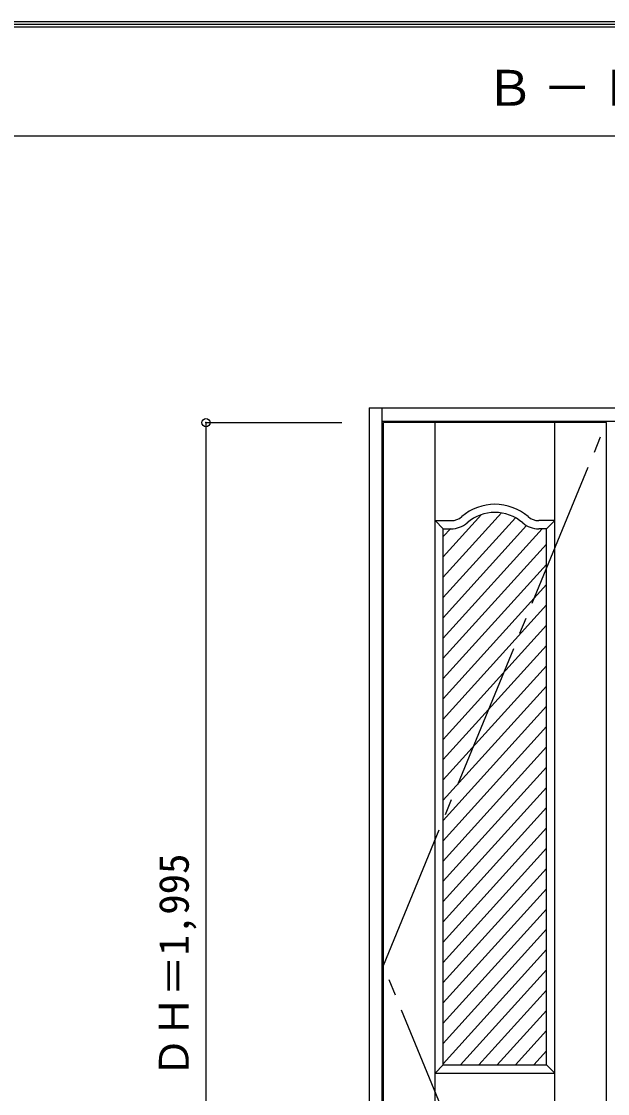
# Model space of a CAD drawing. Units: millimetres, scale not verified. Extents: x -6000 to 5700, y -4307 to 4260.
# Drawn here: x -966 to 111, y 2206 to 4175 of the extents above; entities that cross this region are included whole.
import ezdxf
from ezdxf.enums import TextEntityAlignment as Align

# ---------------------------------------------------------------- set-up
doc = ezdxf.new("R2010")
doc.units = ezdxf.units.MM
doc.header["$LTSCALE"] = 30
doc.header["$PDMODE"] = 32
doc.header["$PDSIZE"] = 15
doc.linetypes.add('CHAIN2', pattern=[12, 9, -1, 1, -1])
doc.linetypes.add('DASHED1', pattern=[1.8, 1.2, -0.6])
for name, color, linetype in [('0-2_扉', 7, 'Continuous'), ('0-4_枠', 3, 'Continuous'), ('0-7', 7, 'CHAIN2'), ('0-A_文字', 7, 'Continuous'), ('0-B_寸法', 7, 'Continuous'), ('0-C_ハッチ', 4, 'DASHED1'), ('F-1_枠', 6, 'Continuous')]:
    doc.layers.add(name, color=color, linetype=linetype)
doc.styles.add('ＭＳ ゴシック', font='')
doc.styles.get('ＭＳ ゴシック').set_extended_font_data('MS Gothic')

msp = doc.modelspace()

# ---------------------------------------------------------------- linework, layer by layer
at = {"layer": '0-2_扉'}
for p, q in [((-300.8, 1443), (-300.8, 3438)), ((-205.8, 1443), (-205.8, 3438)), ((14.2, 1443), (14.2, 3438)), ((-190.8, 3243), (-205.8, 3258)), ((-205.8, 3258), (-176.3, 3258)), ((14.2, 3258), (-15.3, 3258)), ((-0.8, 3243), (14.2, 3258)), ((-190.8, 2258), (-190.8, 3243)), ((-190.8, 3243), (-176.3, 3243)), ((-0.8, 3243), (-15.3, 3243)), ((-0.8, 2258), (-0.8, 3243)), ((-0.99, 3120), (-0.8, 3120)), ((-190.8, 2258), (-205.8, 2243)), ((-190.8, 2258), (-0.8, 2258)), ((14.2, 2243), (-0.8, 2258)), ((-205.8, 2243), (14.2, 2243))]:
    msp.add_line(p, q, dxfattribs=at)
msp.add_lwpolyline([(109.2, 1443), (109.2, 3438), (-300.8, 3438)], dxfattribs=at)
for centre, radius, start, end in [((-95.8, 3195), 93, 49.12112, 130.87888), ((-95.8, 3195), 78, 49.12112, 130.87888), ((-176.3, 3288), 30, 270, 310.87888), ((-176.3, 3288), 45, 270, 310.87888), ((-15.3, 3288), 45, 229.12112, 270), ((-15.3, 3288), 30, 229.12112, 270)]:
    msp.add_arc(centre, radius, start, end, dxfattribs=at)
at = {"layer": '0-4_枠'}
for p, q in [((-326.8, 3465), (-326.8, 1418)), ((-326.8, 3465), (862.2, 3465)), ((-302.8, 1418), (-302.8, 3465)), ((-302.8, 3441), (838.2, 3441))]:
    msp.add_line(p, q, dxfattribs=at)
at = {"layer": '0-7'}
msp.add_lwpolyline([(109.2, 1443), (-300.8, 2440.5), (109.2, 3438)], dxfattribs=at)
at = {"layer": '0-B_寸法', "color": 4}
for q in [(-626.8, 1443), (-376.8, 3438)]:
    msp.add_line((-626.8, 3438), q, dxfattribs=at)
at = {"layer": '0-B_寸法'}
msp.add_point((-626.8, 3438), dxfattribs=at)
at = {"layer": '0-C_ハッチ', "linetype": 'Continuous'}
for p, q in [((-83.9, 3272.09), (-190.8, 3154.05)), ((-120.41, 3269.02), (-190.8, 3191.29)), ((-58.13, 3263.3), (-190.8, 3116.81)), ((-37.49, 3248.85), (-190.8, 3079.57)), ((-177.07, 3243.7), (-190.8, 3228.54)), ((-9.06, 3243), (-190.8, 3042.33)), ((-0.8, 3214.87), (-190.8, 3005.08)), ((-0.8, 3177.63), (-190.8, 2967.84)), ((-0.8, 3140.39), (-190.8, 2930.6)), ((-0.8, 3103.15), (-190.8, 2893.36)), ((-0.8, 3065.91), (-190.8, 2856.11)), ((-0.8, 3028.66), (-190.8, 2818.87)), ((-0.8, 2991.42), (-190.8, 2781.63)), ((-0.8, 2954.18), (-190.8, 2744.39)), ((-0.8, 2916.94), (-190.8, 2707.14)), ((-0.8, 2879.69), (-190.8, 2669.9)), ((-0.8, 2842.45), (-190.8, 2632.66)), ((-0.8, 2805.21), (-190.8, 2595.42)), ((-0.8, 2767.97), (-190.8, 2558.18)), ((-0.8, 2730.72), (-190.8, 2520.93)), ((-0.8, 2693.48), (-190.8, 2483.69)), ((-0.8, 2656.24), (-190.8, 2446.45)), ((-0.8, 2619), (-190.8, 2409.21)), ((-0.8, 2581.76), (-190.8, 2371.96)), ((-0.8, 2544.51), (-190.8, 2334.72)), ((-0.8, 2507.27), (-190.8, 2297.48)), ((-0.8, 2470.03), (-190.8, 2260.24)), ((-0.8, 2432.79), (-159.1, 2258)), ((-0.8, 2395.54), (-125.37, 2258)), ((-0.8, 2358.3), (-91.64, 2258)), ((-0.8, 2321.06), (-57.91, 2258)), ((-0.8, 2283.82), (-24.18, 2258))]:
    msp.add_line(p, q, dxfattribs=at)
at = {"layer": 'F-1_枠'}
for p, q in [((-6000, 4175), (5700, 4175)), ((-6000, 4170), (5700, 4170)), ((-6000, 4165), (5700, 4165)), ((-6000, 3965), (5700, 3965))]:
    msp.add_line(p, q, dxfattribs=at)

# ---------------------------------------------------------------- texts
at = {"layer": '0-A_文字', "insert": (-113.5, 4020), "char_height": 65.98, "attachment_point": 7, "style": 'ＭＳ ゴシック'}
msp.add_mtext('\\T1.17;Ｂ－ＲＹ', dxfattribs=at)
at = {"layer": '0-B_寸法', "style": 'ＭＳ ゴシック'}
msp.add_text('ＤＨ＝1,995', height=54.99, rotation=90, dxfattribs=at).set_placement((-641.8, 2234.25), align=Align.BOTTOM_LEFT)

doc.saveas('drawing.dxf')
